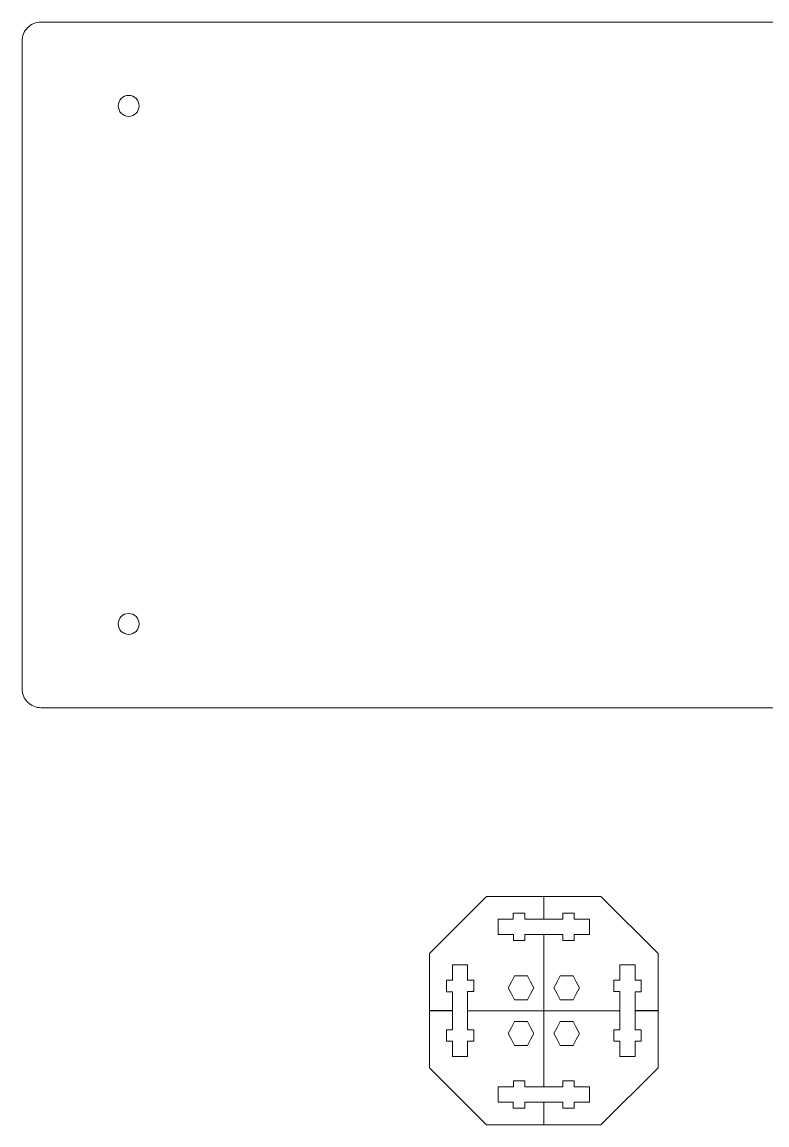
# Model space of a CAD drawing. Header units: centimetres. Extents: x 33 to 211, y -118 to 32.
# Drawn here: x 33.88 to 53.44, y -52 to -23.05 of the extents above; entities that cross this region are included whole.
import ezdxf

# ---------------------------------------------------------------- set-up
doc = ezdxf.new("R2010")
doc.units = ezdxf.units.CM
doc.header["$MEASUREMENT"] = 0
doc.layers.add('Layer 1', color=7, linetype='Continuous')

msp = doc.modelspace()

# ---------------------------------------------------------------- linework, layer by layer
at = {"layer": 'Layer 1', "lineweight": 9}
for points, knots in [([(33.88173, -23.54637), (33.88173, -23.54637), (33.88173, -40.54637), (33.88173, -40.54637), (33.88182, -40.67906), (33.93461, -40.80629), (34.0285, -40.90006), (34.12238, -40.99382), (34.24904, -41.04646), (34.38173, -41.04637), (34.38173, -41.04637), (73.38173, -41.04637), (73.38173, -41.04637), (73.51442, -41.04629), (73.64165, -40.9935), (73.73542, -40.89961), (73.82919, -40.80572), (73.88182, -40.67906), (73.88173, -40.54637), (73.88173, -40.54637), (73.88173, -23.54637), (73.88173, -23.54637), (73.88165, -23.41368), (73.82886, -23.28646), (73.73497, -23.19269), (73.64108, -23.09892), (73.51442, -23.04629), (73.38173, -23.04637), (73.38173, -23.04637), (34.38173, -23.04637), (34.38173, -23.04637), (34.24904, -23.04646), (34.12182, -23.09925), (34.02805, -23.19313), (33.93428, -23.28702), (33.88165, -23.41368), (33.88173, -23.54637)], [0, 0, 0, 0, 0.08333333, 0.08333333, 0.08333333, 0.16666667, 0.16666667, 0.16666667, 0.25, 0.25, 0.25, 0.33333333, 0.33333333, 0.33333333, 0.41666667, 0.41666667, 0.41666667, 0.5, 0.5, 0.5, 0.58333333, 0.58333333, 0.58333333, 0.66666667, 0.66666667, 0.66666667, 0.75, 0.75, 0.75, 0.83333333, 0.83333333, 0.83333333, 0.91666667, 0.91666667, 0.91666667, 1, 1, 1, 1]), ([(36.95673, -25.24637), (36.95673, -25.09449), (36.83361, -24.97137), (36.68173, -24.97137), (36.52986, -24.97137), (36.40673, -25.09449), (36.40673, -25.24637), (36.40673, -25.39825), (36.52985, -25.52137), (36.68173, -25.52137), (36.83361, -25.52137), (36.95673, -25.39825), (36.95673, -25.24637)], [0, 0, 0, 0, 0.25, 0.25, 0.25, 0.5, 0.5, 0.5, 0.75, 0.75, 0.75, 1, 1, 1, 1]), ([(36.95673, -38.84637), (36.95673, -38.69449), (36.83361, -38.57137), (36.68173, -38.57137), (36.52986, -38.57137), (36.40673, -38.69449), (36.40673, -38.84637), (36.40673, -38.99825), (36.52985, -39.12137), (36.68173, -39.12137), (36.83361, -39.12137), (36.95673, -38.99825), (36.95673, -38.84637)], [0, 0, 0, 0, 0.25, 0.25, 0.25, 0.5, 0.5, 0.5, 0.75, 0.75, 0.75, 1, 1, 1, 1])]:
    msp.add_open_spline(points, degree=3, knots=knots, dxfattribs=at)
at = {"layer": 'Layer 1', "color": 250, "lineweight": 18}
for points, knots in [([(46.08208, -46.00035), (46.08208, -46.00035), (44.58306, -47.50025), (44.58306, -47.50025), (44.58306, -47.50025), (44.58338, -49.00025), (44.58338, -49.00025), (44.58338, -49.00025), (45.18352, -49.00025), (45.18352, -49.00025), (45.18352, -49.00025), (45.18352, -48.50032), (45.18352, -48.50032), (45.18352, -48.50032), (45.02412, -48.50032), (45.02412, -48.50032), (45.02412, -48.50032), (45.02346, -48.19935), (45.02346, -48.19935), (45.02346, -48.19935), (45.18321, -48.19935), (45.18321, -48.19935), (45.18321, -48.19935), (45.18321, -47.79947), (45.18321, -47.79947), (45.18321, -47.79947), (45.58209, -47.79947), (45.58209, -47.79947), (45.58209, -47.79947), (45.58209, -48.19966), (45.58209, -48.19966), (45.58209, -48.19966), (45.74217, -48.19966), (45.74217, -48.19966), (45.74217, -48.19966), (45.74249, -48.49896), (45.74249, -48.49896), (45.74249, -48.49896), (45.58278, -48.49896), (45.58278, -48.49896), (45.58278, -48.49896), (45.58278, -48.99937), (45.58278, -48.99937), (45.58278, -48.99937), (47.5824, -48.99937), (47.5824, -48.99937), (47.5824, -48.99937), (47.5824, -46.99978), (47.5824, -46.99978), (47.5824, -46.99978), (47.08241, -46.99978), (47.08241, -46.99978), (47.08241, -46.99978), (47.08241, -47.15954), (47.08241, -47.15954), (47.08241, -47.15954), (46.78309, -47.15954), (46.78309, -47.15954), (46.78309, -47.15954), (46.78309, -46.9998), (46.78309, -46.9998), (46.78309, -46.9998), (46.38323, -46.9998), (46.38323, -46.9998), (46.38323, -46.9998), (46.38323, -46.59961), (46.38323, -46.59961), (46.38323, -46.59961), (46.7821, -46.59961), (46.7821, -46.59961), (46.7821, -46.59961), (46.7821, -46.44022), (46.7821, -46.44022), (46.7821, -46.44022), (47.08209, -46.44022), (47.08209, -46.44022), (47.08209, -46.44022), (47.08209, -46.60029), (47.08209, -46.60029), (47.08209, -46.60029), (47.58184, -46.60029), (47.58184, -46.60029), (47.58184, -46.60029), (47.58184, -46.00084), (47.58184, -46.00084), (47.58184, -46.00084), (46.08208, -46.00035), (46.08208, -46.00035)], [0, 0, 0, 0, 0.03448276, 0.03448276, 0.03448276, 0.06896552, 0.06896552, 0.06896552, 0.10344828, 0.10344828, 0.10344828, 0.13793103, 0.13793103, 0.13793103, 0.17241379, 0.17241379, 0.17241379, 0.20689655, 0.20689655, 0.20689655, 0.24137931, 0.24137931, 0.24137931, 0.27586207, 0.27586207, 0.27586207, 0.31034483, 0.31034483, 0.31034483, 0.34482759, 0.34482759, 0.34482759, 0.37931034, 0.37931034, 0.37931034, 0.4137931, 0.4137931, 0.4137931, 0.44827586, 0.44827586, 0.44827586, 0.48275862, 0.48275862, 0.48275862, 0.51724138, 0.51724138, 0.51724138, 0.55172414, 0.55172414, 0.55172414, 0.5862069, 0.5862069, 0.5862069, 0.62068966, 0.62068966, 0.62068966, 0.65517241, 0.65517241, 0.65517241, 0.68965517, 0.68965517, 0.68965517, 0.72413793, 0.72413793, 0.72413793, 0.75862069, 0.75862069, 0.75862069, 0.79310345, 0.79310345, 0.79310345, 0.82758621, 0.82758621, 0.82758621, 0.86206897, 0.86206897, 0.86206897, 0.89655172, 0.89655172, 0.89655172, 0.93103448, 0.93103448, 0.93103448, 0.96551724, 0.96551724, 0.96551724, 1, 1, 1, 1]), ([(49.08272, -46.00035), (49.08272, -46.00035), (50.58174, -47.50025), (50.58174, -47.50025), (50.58174, -47.50025), (50.58142, -49.00025), (50.58142, -49.00025), (50.58142, -49.00025), (49.98128, -49.00025), (49.98128, -49.00025), (49.98128, -49.00025), (49.98128, -48.50032), (49.98128, -48.50032), (49.98128, -48.50032), (50.14068, -48.50032), (50.14068, -48.50032), (50.14068, -48.50032), (50.14134, -48.19935), (50.14134, -48.19935), (50.14134, -48.19935), (49.98159, -48.19935), (49.98159, -48.19935), (49.98159, -48.19935), (49.98159, -47.79947), (49.98159, -47.79947), (49.98159, -47.79947), (49.58271, -47.79947), (49.58271, -47.79947), (49.58271, -47.79947), (49.58271, -48.19966), (49.58271, -48.19966), (49.58271, -48.19966), (49.42263, -48.19966), (49.42263, -48.19966), (49.42263, -48.19966), (49.42231, -48.49896), (49.42231, -48.49896), (49.42231, -48.49896), (49.58202, -48.49896), (49.58202, -48.49896), (49.58202, -48.49896), (49.58202, -48.99937), (49.58202, -48.99937), (49.58202, -48.99937), (47.5824, -48.99937), (47.5824, -48.99937), (47.5824, -48.99937), (47.5824, -46.99978), (47.5824, -46.99978), (47.5824, -46.99978), (48.08239, -46.99978), (48.08239, -46.99978), (48.08239, -46.99978), (48.08239, -47.15954), (48.08239, -47.15954), (48.08239, -47.15954), (48.38171, -47.15954), (48.38171, -47.15954), (48.38171, -47.15954), (48.38171, -46.9998), (48.38171, -46.9998), (48.38171, -46.9998), (48.78157, -46.9998), (48.78157, -46.9998), (48.78157, -46.9998), (48.78157, -46.59961), (48.78157, -46.59961), (48.78157, -46.59961), (48.3827, -46.59961), (48.3827, -46.59961), (48.3827, -46.59961), (48.3827, -46.44022), (48.3827, -46.44022), (48.3827, -46.44022), (48.08271, -46.44022), (48.08271, -46.44022), (48.08271, -46.44022), (48.08271, -46.60029), (48.08271, -46.60029), (48.08271, -46.60029), (47.58296, -46.60029), (47.58296, -46.60029), (47.58296, -46.60029), (47.58296, -46.00084), (47.58296, -46.00084), (47.58296, -46.00084), (49.08272, -46.00035), (49.08272, -46.00035)], [0, 0, 0, 0, 0.03448276, 0.03448276, 0.03448276, 0.06896552, 0.06896552, 0.06896552, 0.10344828, 0.10344828, 0.10344828, 0.13793103, 0.13793103, 0.13793103, 0.17241379, 0.17241379, 0.17241379, 0.20689655, 0.20689655, 0.20689655, 0.24137931, 0.24137931, 0.24137931, 0.27586207, 0.27586207, 0.27586207, 0.31034483, 0.31034483, 0.31034483, 0.34482759, 0.34482759, 0.34482759, 0.37931034, 0.37931034, 0.37931034, 0.4137931, 0.4137931, 0.4137931, 0.44827586, 0.44827586, 0.44827586, 0.48275862, 0.48275862, 0.48275862, 0.51724138, 0.51724138, 0.51724138, 0.55172414, 0.55172414, 0.55172414, 0.5862069, 0.5862069, 0.5862069, 0.62068966, 0.62068966, 0.62068966, 0.65517241, 0.65517241, 0.65517241, 0.68965517, 0.68965517, 0.68965517, 0.72413793, 0.72413793, 0.72413793, 0.75862069, 0.75862069, 0.75862069, 0.79310345, 0.79310345, 0.79310345, 0.82758621, 0.82758621, 0.82758621, 0.86206897, 0.86206897, 0.86206897, 0.89655172, 0.89655172, 0.89655172, 0.93103448, 0.93103448, 0.93103448, 0.96551724, 0.96551724, 0.96551724, 1, 1, 1, 1]), ([(46.8152, -48.71737), (46.8152, -48.71737), (46.73145, -48.55892), (46.73145, -48.55892), (46.73145, -48.55892), (46.6477, -48.40047), (46.6477, -48.40047), (46.6477, -48.40047), (46.73145, -48.24202), (46.73145, -48.24202), (46.73145, -48.24202), (46.8152, -48.08357), (46.8152, -48.08357), (46.8152, -48.08357), (46.9827, -48.08357), (46.9827, -48.08357), (46.9827, -48.08357), (47.1502, -48.08357), (47.1502, -48.08357), (47.1502, -48.08357), (47.23395, -48.24202), (47.23395, -48.24202), (47.23395, -48.24202), (47.3177, -48.40047), (47.3177, -48.40047), (47.3177, -48.40047), (47.23395, -48.55892), (47.23395, -48.55892), (47.23395, -48.55892), (47.1502, -48.71737), (47.1502, -48.71737), (47.1502, -48.71737), (46.9827, -48.71737), (46.9827, -48.71737), (46.9827, -48.71737), (46.8152, -48.71737), (46.8152, -48.71737)], [0, 0, 0, 0, 0.08333333, 0.08333333, 0.08333333, 0.16666667, 0.16666667, 0.16666667, 0.25, 0.25, 0.25, 0.33333333, 0.33333333, 0.33333333, 0.41666667, 0.41666667, 0.41666667, 0.5, 0.5, 0.5, 0.58333333, 0.58333333, 0.58333333, 0.66666667, 0.66666667, 0.66666667, 0.75, 0.75, 0.75, 0.83333333, 0.83333333, 0.83333333, 0.91666667, 0.91666667, 0.91666667, 1, 1, 1, 1]), ([(48.3496, -48.71737), (48.3496, -48.71737), (48.43335, -48.55892), (48.43335, -48.55892), (48.43335, -48.55892), (48.5171, -48.40047), (48.5171, -48.40047), (48.5171, -48.40047), (48.43335, -48.24202), (48.43335, -48.24202), (48.43335, -48.24202), (48.3496, -48.08357), (48.3496, -48.08357), (48.3496, -48.08357), (48.1821, -48.08357), (48.1821, -48.08357), (48.1821, -48.08357), (48.0146, -48.08357), (48.0146, -48.08357), (48.0146, -48.08357), (47.93085, -48.24202), (47.93085, -48.24202), (47.93085, -48.24202), (47.8471, -48.40047), (47.8471, -48.40047), (47.8471, -48.40047), (47.93085, -48.55892), (47.93085, -48.55892), (47.93085, -48.55892), (48.0146, -48.71737), (48.0146, -48.71737), (48.0146, -48.71737), (48.1821, -48.71737), (48.1821, -48.71737), (48.1821, -48.71737), (48.3496, -48.71737), (48.3496, -48.71737)], [0, 0, 0, 0, 0.08333333, 0.08333333, 0.08333333, 0.16666667, 0.16666667, 0.16666667, 0.25, 0.25, 0.25, 0.33333333, 0.33333333, 0.33333333, 0.41666667, 0.41666667, 0.41666667, 0.5, 0.5, 0.5, 0.58333333, 0.58333333, 0.58333333, 0.66666667, 0.66666667, 0.66666667, 0.75, 0.75, 0.75, 0.83333333, 0.83333333, 0.83333333, 0.91666667, 0.91666667, 0.91666667, 1, 1, 1, 1]), ([(46.08208, -51.99839), (46.08208, -51.99839), (44.58306, -50.49849), (44.58306, -50.49849), (44.58306, -50.49849), (44.58338, -48.99849), (44.58338, -48.99849), (44.58338, -48.99849), (45.18352, -48.99849), (45.18352, -48.99849), (45.18352, -48.99849), (45.18352, -49.49842), (45.18352, -49.49842), (45.18352, -49.49842), (45.02412, -49.49842), (45.02412, -49.49842), (45.02412, -49.49842), (45.02346, -49.79939), (45.02346, -49.79939), (45.02346, -49.79939), (45.18321, -49.79939), (45.18321, -49.79939), (45.18321, -49.79939), (45.18321, -50.19927), (45.18321, -50.19927), (45.18321, -50.19927), (45.58209, -50.19927), (45.58209, -50.19927), (45.58209, -50.19927), (45.58209, -49.79908), (45.58209, -49.79908), (45.58209, -49.79908), (45.74217, -49.79908), (45.74217, -49.79908), (45.74217, -49.79908), (45.74249, -49.49978), (45.74249, -49.49978), (45.74249, -49.49978), (45.58278, -49.49978), (45.58278, -49.49978), (45.58278, -49.49978), (45.58278, -48.99937), (45.58278, -48.99937), (45.58278, -48.99937), (47.5824, -48.99937), (47.5824, -48.99937), (47.5824, -48.99937), (47.5824, -50.99896), (47.5824, -50.99896), (47.5824, -50.99896), (47.08241, -50.99896), (47.08241, -50.99896), (47.08241, -50.99896), (47.08241, -50.8392), (47.08241, -50.8392), (47.08241, -50.8392), (46.78309, -50.8392), (46.78309, -50.8392), (46.78309, -50.8392), (46.78309, -50.99894), (46.78309, -50.99894), (46.78309, -50.99894), (46.38323, -50.99894), (46.38323, -50.99894), (46.38323, -50.99894), (46.38323, -51.39913), (46.38323, -51.39913), (46.38323, -51.39913), (46.7821, -51.39913), (46.7821, -51.39913), (46.7821, -51.39913), (46.7821, -51.55852), (46.7821, -51.55852), (46.7821, -51.55852), (47.08209, -51.55852), (47.08209, -51.55852), (47.08209, -51.55852), (47.08209, -51.39845), (47.08209, -51.39845), (47.08209, -51.39845), (47.58184, -51.39845), (47.58184, -51.39845), (47.58184, -51.39845), (47.58184, -51.9979), (47.58184, -51.9979), (47.58184, -51.9979), (46.08208, -51.99839), (46.08208, -51.99839)], [0, 0, 0, 0, 0.03448276, 0.03448276, 0.03448276, 0.06896552, 0.06896552, 0.06896552, 0.10344828, 0.10344828, 0.10344828, 0.13793103, 0.13793103, 0.13793103, 0.17241379, 0.17241379, 0.17241379, 0.20689655, 0.20689655, 0.20689655, 0.24137931, 0.24137931, 0.24137931, 0.27586207, 0.27586207, 0.27586207, 0.31034483, 0.31034483, 0.31034483, 0.34482759, 0.34482759, 0.34482759, 0.37931034, 0.37931034, 0.37931034, 0.4137931, 0.4137931, 0.4137931, 0.44827586, 0.44827586, 0.44827586, 0.48275862, 0.48275862, 0.48275862, 0.51724138, 0.51724138, 0.51724138, 0.55172414, 0.55172414, 0.55172414, 0.5862069, 0.5862069, 0.5862069, 0.62068966, 0.62068966, 0.62068966, 0.65517241, 0.65517241, 0.65517241, 0.68965517, 0.68965517, 0.68965517, 0.72413793, 0.72413793, 0.72413793, 0.75862069, 0.75862069, 0.75862069, 0.79310345, 0.79310345, 0.79310345, 0.82758621, 0.82758621, 0.82758621, 0.86206897, 0.86206897, 0.86206897, 0.89655172, 0.89655172, 0.89655172, 0.93103448, 0.93103448, 0.93103448, 0.96551724, 0.96551724, 0.96551724, 1, 1, 1, 1]), ([(49.08272, -51.99839), (49.08272, -51.99839), (50.58174, -50.49849), (50.58174, -50.49849), (50.58174, -50.49849), (50.58142, -48.99849), (50.58142, -48.99849), (50.58142, -48.99849), (49.98128, -48.99849), (49.98128, -48.99849), (49.98128, -48.99849), (49.98128, -49.49842), (49.98128, -49.49842), (49.98128, -49.49842), (50.14068, -49.49842), (50.14068, -49.49842), (50.14068, -49.49842), (50.14134, -49.79939), (50.14134, -49.79939), (50.14134, -49.79939), (49.98159, -49.79939), (49.98159, -49.79939), (49.98159, -49.79939), (49.98159, -50.19927), (49.98159, -50.19927), (49.98159, -50.19927), (49.58271, -50.19927), (49.58271, -50.19927), (49.58271, -50.19927), (49.58271, -49.79908), (49.58271, -49.79908), (49.58271, -49.79908), (49.42263, -49.79908), (49.42263, -49.79908), (49.42263, -49.79908), (49.42231, -49.49978), (49.42231, -49.49978), (49.42231, -49.49978), (49.58202, -49.49978), (49.58202, -49.49978), (49.58202, -49.49978), (49.58202, -48.99937), (49.58202, -48.99937), (49.58202, -48.99937), (47.5824, -48.99937), (47.5824, -48.99937), (47.5824, -48.99937), (47.5824, -50.99896), (47.5824, -50.99896), (47.5824, -50.99896), (48.08239, -50.99896), (48.08239, -50.99896), (48.08239, -50.99896), (48.08239, -50.8392), (48.08239, -50.8392), (48.08239, -50.8392), (48.38171, -50.8392), (48.38171, -50.8392), (48.38171, -50.8392), (48.38171, -50.99894), (48.38171, -50.99894), (48.38171, -50.99894), (48.78157, -50.99894), (48.78157, -50.99894), (48.78157, -50.99894), (48.78157, -51.39913), (48.78157, -51.39913), (48.78157, -51.39913), (48.3827, -51.39913), (48.3827, -51.39913), (48.3827, -51.39913), (48.3827, -51.55852), (48.3827, -51.55852), (48.3827, -51.55852), (48.08271, -51.55852), (48.08271, -51.55852), (48.08271, -51.55852), (48.08271, -51.39845), (48.08271, -51.39845), (48.08271, -51.39845), (47.58296, -51.39845), (47.58296, -51.39845), (47.58296, -51.39845), (47.58296, -51.9979), (47.58296, -51.9979), (47.58296, -51.9979), (49.08272, -51.99839), (49.08272, -51.99839)], [0, 0, 0, 0, 0.03448276, 0.03448276, 0.03448276, 0.06896552, 0.06896552, 0.06896552, 0.10344828, 0.10344828, 0.10344828, 0.13793103, 0.13793103, 0.13793103, 0.17241379, 0.17241379, 0.17241379, 0.20689655, 0.20689655, 0.20689655, 0.24137931, 0.24137931, 0.24137931, 0.27586207, 0.27586207, 0.27586207, 0.31034483, 0.31034483, 0.31034483, 0.34482759, 0.34482759, 0.34482759, 0.37931034, 0.37931034, 0.37931034, 0.4137931, 0.4137931, 0.4137931, 0.44827586, 0.44827586, 0.44827586, 0.48275862, 0.48275862, 0.48275862, 0.51724138, 0.51724138, 0.51724138, 0.55172414, 0.55172414, 0.55172414, 0.5862069, 0.5862069, 0.5862069, 0.62068966, 0.62068966, 0.62068966, 0.65517241, 0.65517241, 0.65517241, 0.68965517, 0.68965517, 0.68965517, 0.72413793, 0.72413793, 0.72413793, 0.75862069, 0.75862069, 0.75862069, 0.79310345, 0.79310345, 0.79310345, 0.82758621, 0.82758621, 0.82758621, 0.86206897, 0.86206897, 0.86206897, 0.89655172, 0.89655172, 0.89655172, 0.93103448, 0.93103448, 0.93103448, 0.96551724, 0.96551724, 0.96551724, 1, 1, 1, 1]), ([(46.8152, -49.28137), (46.8152, -49.28137), (46.73145, -49.43982), (46.73145, -49.43982), (46.73145, -49.43982), (46.6477, -49.59827), (46.6477, -49.59827), (46.6477, -49.59827), (46.73145, -49.75672), (46.73145, -49.75672), (46.73145, -49.75672), (46.8152, -49.91517), (46.8152, -49.91517), (46.8152, -49.91517), (46.9827, -49.91517), (46.9827, -49.91517), (46.9827, -49.91517), (47.1502, -49.91517), (47.1502, -49.91517), (47.1502, -49.91517), (47.23395, -49.75672), (47.23395, -49.75672), (47.23395, -49.75672), (47.3177, -49.59827), (47.3177, -49.59827), (47.3177, -49.59827), (47.23395, -49.43982), (47.23395, -49.43982), (47.23395, -49.43982), (47.1502, -49.28137), (47.1502, -49.28137), (47.1502, -49.28137), (46.9827, -49.28137), (46.9827, -49.28137), (46.9827, -49.28137), (46.8152, -49.28137), (46.8152, -49.28137)], [0, 0, 0, 0, 0.08333333, 0.08333333, 0.08333333, 0.16666667, 0.16666667, 0.16666667, 0.25, 0.25, 0.25, 0.33333333, 0.33333333, 0.33333333, 0.41666667, 0.41666667, 0.41666667, 0.5, 0.5, 0.5, 0.58333333, 0.58333333, 0.58333333, 0.66666667, 0.66666667, 0.66666667, 0.75, 0.75, 0.75, 0.83333333, 0.83333333, 0.83333333, 0.91666667, 0.91666667, 0.91666667, 1, 1, 1, 1]), ([(48.3496, -49.28137), (48.3496, -49.28137), (48.43335, -49.43982), (48.43335, -49.43982), (48.43335, -49.43982), (48.5171, -49.59827), (48.5171, -49.59827), (48.5171, -49.59827), (48.43335, -49.75672), (48.43335, -49.75672), (48.43335, -49.75672), (48.3496, -49.91517), (48.3496, -49.91517), (48.3496, -49.91517), (48.1821, -49.91517), (48.1821, -49.91517), (48.1821, -49.91517), (48.0146, -49.91517), (48.0146, -49.91517), (48.0146, -49.91517), (47.93085, -49.75672), (47.93085, -49.75672), (47.93085, -49.75672), (47.8471, -49.59827), (47.8471, -49.59827), (47.8471, -49.59827), (47.93085, -49.43982), (47.93085, -49.43982), (47.93085, -49.43982), (48.0146, -49.28137), (48.0146, -49.28137), (48.0146, -49.28137), (48.1821, -49.28137), (48.1821, -49.28137), (48.1821, -49.28137), (48.3496, -49.28137), (48.3496, -49.28137)], [0, 0, 0, 0, 0.08333333, 0.08333333, 0.08333333, 0.16666667, 0.16666667, 0.16666667, 0.25, 0.25, 0.25, 0.33333333, 0.33333333, 0.33333333, 0.41666667, 0.41666667, 0.41666667, 0.5, 0.5, 0.5, 0.58333333, 0.58333333, 0.58333333, 0.66666667, 0.66666667, 0.66666667, 0.75, 0.75, 0.75, 0.83333333, 0.83333333, 0.83333333, 0.91666667, 0.91666667, 0.91666667, 1, 1, 1, 1])]:
    msp.add_open_spline(points, degree=3, knots=knots, dxfattribs=at)

doc.saveas('drawing.dxf')
